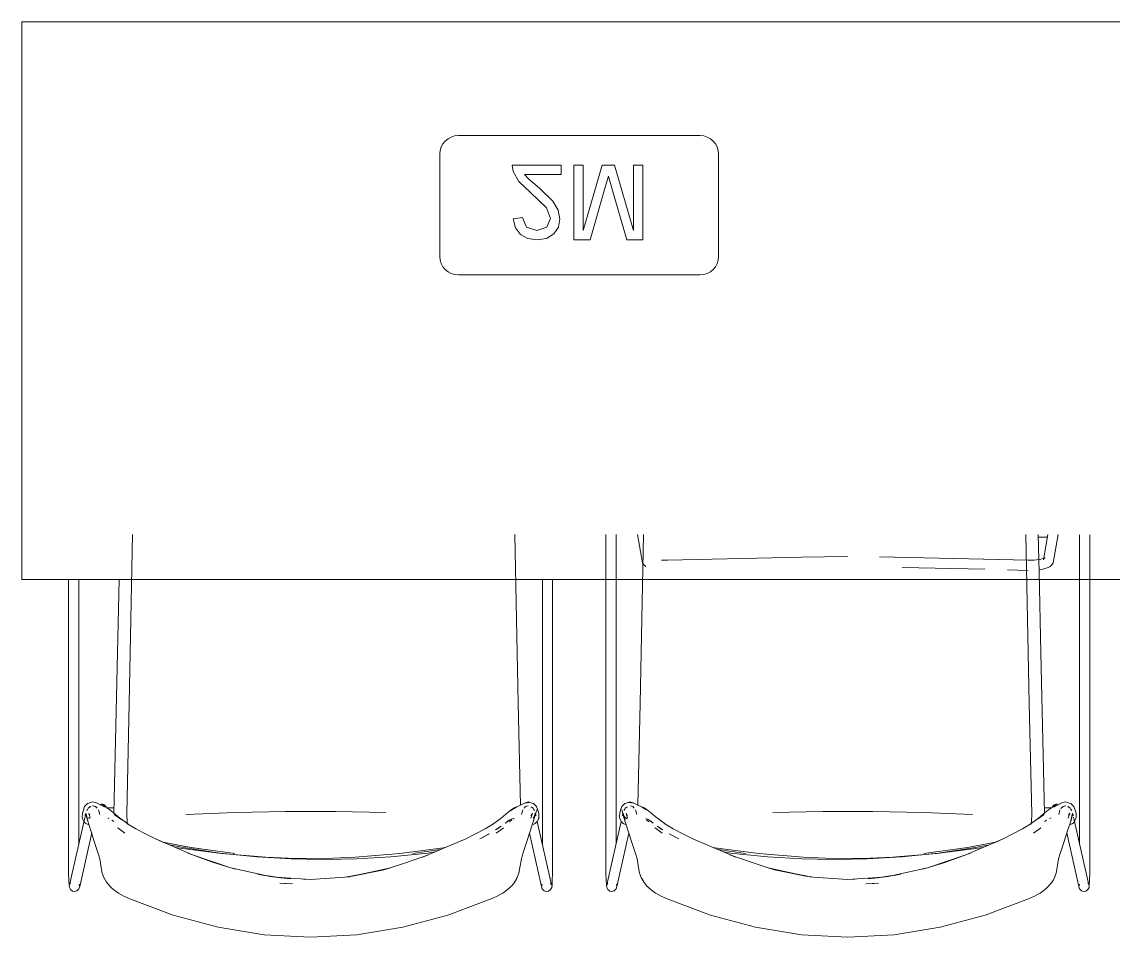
# Model space of a CAD drawing. Header units: millimetres. Extents: x 155927 to 326028, y -36033 to 97293.
# Drawn here: x 202401 to 203576, y 21746 to 22731 of the extents above; entities that cross this region are included whole.
import ezdxf

# ---------------------------------------------------------------- set-up
doc = ezdxf.new("R2010")
doc.units = ezdxf.units.MM
doc.header["$MEASUREMENT"] = 0
doc.layers.add('G-IMPT', color=8, linetype='CONTINUOUS', lineweight=9)
doc.layers.add('I-FURN', color=8, linetype='CONTINUOUS', lineweight=9)

msp = doc.modelspace()

# ---------------------------------------------------------------- linework, layer by layer
at = {"layer": 'G-IMPT'}
for p, q in [((202520.7, 22179.6), (202517, 21997.6)), ((202935.9, 21997.6), (202932.3, 22179.4)), ((203030.2, 22179.4), (203030.2, 21820.7)), ((203041.1, 21846.4), (203041.1, 22179.4)), ((203064.3, 22179.4), (203069.6, 22149.1)), ((203066.9, 21997.6), (203070.6, 22179.4)), ((203482.2, 22179.6), (203485.8, 21997.6)), ((203495.6, 22179.6), (203496.5, 22138.8)), ((203501.2, 22152.3), (203505.9, 22179.6)), ((203511.7, 22149.1), (203517, 22179.6)), ((203540.1, 22179.3), (203540.1, 21845.8)), ((203551, 22179.3), (203551, 21820.7)), ((203505.4, 22176.7), (203495.4, 22176.7)), ((203096.3, 22151.8), (203240.6, 22155.1)), ((203240.6, 22155.1), (203265.5, 22155.5)), ((203265.5, 22155.5), (203290.6, 22155.7)), ((203340.6, 22155.1), (203324.8, 22155.4)), ((203484.9, 22151.8), (203340.7, 22155)), ((203484.6, 22151.7), (203340.7, 22155)), ((203071, 22147), (203069.6, 22149.1)), ((203073, 22145), (203071, 22147)), ((203096.3, 22151.8), (203089.9, 22152)), ((203438, 22142), (203349.1, 22144)), ((203484.9, 22151.8), (203491.3, 22152)), ((203491.3, 22152), (203498.2, 22152.9)), ((203498.2, 22152.9), (203502.8, 22154.4)), ((203500.6, 22142.2), (203506.1, 22144)), ((203502.8, 22154.4), (203500.9, 22153)), ((203502.1, 22154.3), (203500.9, 22153)), ((203501.2, 22152.3), (203502.1, 22154.3)), ((203506.1, 22144), (203508.2, 22145)), ((203510.2, 22147), (203508.2, 22145)), ((203511.7, 22149.1), (203510.2, 22147)), ((202451.9, 22131.2), (202451.9, 21820.7)), ((202462.7, 22131.2), (202462.7, 21845.8)), ((202506.2, 22131.2), (202504.5, 22052.2)), ((202961.8, 21845.8), (202961.8, 22131.2)), ((202972.7, 22131.2), (202972.7, 21820.7)), ((203484.5, 22140.9), (203462.4, 22141.5)), ((203496.4, 22141.7), (203500.6, 22142.2)), ((203496.5, 22138.8), (203498.3, 22052.2)), ((202500.7, 21879.3), (202504.5, 22052.2)), ((203502.2, 21879.3), (203498.3, 22052.2)), ((202514.4, 21878.8), (202517, 21997.6)), ((202938.4, 21888.2), (202935.9, 21997.6)), ((203064.5, 21888.2), (203066.9, 21997.6)), ((203488.5, 21878.8), (203485.8, 21997.6)), ((202469.1, 21886.9), (202467.7, 21882.7)), ((202469.1, 21886.9), (202472.3, 21890)), ((202472.3, 21890), (202473.6, 21890.5)), ((202475.1, 21886.7), (202472.4, 21884.5)), ((202473.6, 21890.5), (202477.8, 21891.7)), ((202474, 21885.7), (202475.6, 21886.9)), ((202474, 21885.7), (202474.6, 21886.1)), ((202475.6, 21886.9), (202474.6, 21886.1)), ((202477.6, 21887.4), (202478.2, 21887.3)), ((202481.9, 21890.8), (202477.8, 21891.7)), ((202480.1, 21886.9), (202478.2, 21887.3)), ((202480.7, 21886.6), (202480.1, 21886.9)), ((202480.7, 21886.6), (202482.5, 21884.9)), ((202481.9, 21890.8), (202490.3, 21886.4)), ((202493.2, 21885.2), (202488.4, 21887.4)), ((202488.4, 21887.4), (202490.3, 21886.4)), ((202500.9, 21885.7), (202492.8, 21885.4)), ((202493.2, 21885.2), (202496.3, 21883.3)), ((202493.5, 21885), (202500.9, 21885.3)), ((202493.6, 21885), (202499.8, 21885.3)), ((202925.9, 21881.2), (202934.2, 21886)), ((202931.4, 21885.2), (202928.3, 21883.3)), ((202929.5, 21883.5), (202934.2, 21886)), ((202931.4, 21885.2), (202937.5, 21887.7)), ((202943.4, 21890.7), (202937.5, 21887.7)), ((202943.8, 21886.6), (202942.2, 21885.1)), ((202946.7, 21891.7), (202943, 21890.4)), ((202948.1, 21891.2), (202943, 21890.4)), ((202948.1, 21891.2), (202943.4, 21890.7)), ((202943.8, 21886.6), (202944.8, 21887.1)), ((202946.4, 21887.3), (202944.8, 21887.1)), ((202946.7, 21891.7), (202950.9, 21890.5)), ((202949.9, 21886.5), (202952.2, 21884.5)), ((202950.9, 21890.5), (202952.3, 21890)), ((202952.3, 21890), (202955.5, 21886.9)), ((202956.9, 21882.7), (202955.5, 21886.9)), ((203046, 21882.7), (203047.4, 21886.9)), ((203050.6, 21890), (203047.4, 21886.9)), ((203052, 21890.5), (203050.6, 21890)), ((203053, 21886.5), (203050.7, 21884.5)), ((203056.2, 21891.7), (203052, 21890.5)), ((203054.8, 21891.2), (203059.8, 21890.4)), ((203054.8, 21891.2), (203059.4, 21890.7)), ((203056.2, 21891.7), (203059.8, 21890.4)), ((203056.5, 21887.3), (203058.1, 21887.1)), ((203059, 21886.6), (203058.1, 21887.1)), ((203059, 21886.6), (203060.7, 21885.1)), ((203059.4, 21890.7), (203065.4, 21887.7)), ((203071.5, 21885.2), (203065.4, 21887.7)), ((203073.3, 21883.5), (203068.7, 21886)), ((203071.3, 21884.5), (203068.7, 21886)), ((203071.5, 21885.2), (203074.6, 21883.3)), ((203502, 21885.7), (203510.1, 21885.4)), ((203509.3, 21885), (203502, 21885.3)), ((203509.3, 21885), (203503.1, 21885.3)), ((203509.7, 21885.2), (203506.6, 21883.3)), ((203509.7, 21885.2), (203514.5, 21887.4)), ((203521, 21890.8), (203512.5, 21886.4)), ((203514.5, 21887.4), (203512.5, 21886.4)), ((203519.9, 21884.3), (203520.3, 21884.9)), ((203522.2, 21886.6), (203520.3, 21884.9)), ((203521, 21890.8), (203525, 21891.7)), ((203522.2, 21886.6), (203522.7, 21886.9)), ((203522.7, 21886.9), (203524.7, 21887.3)), ((203525.3, 21887.4), (203524.7, 21887.3)), ((203529.3, 21890.5), (203525, 21891.7)), ((203528.8, 21885.7), (203527.2, 21886.9)), ((203527.2, 21886.9), (203528.3, 21886.1)), ((203527.8, 21886.7), (203530.4, 21884.5)), ((203528.8, 21885.7), (203528.3, 21886.1)), ((203530.6, 21890), (203529.3, 21890.5)), ((203533.8, 21886.9), (203530.6, 21890)), ((203533.8, 21886.9), (203535.2, 21882.7)), ((202469.5, 21875.9), (202452.9, 21802.3)), ((202466.7, 21879.4), (202466.5, 21875.4)), ((202466.8, 21873.7), (202466.5, 21875.4)), ((202466.7, 21879.4), (202467.7, 21882.7)), ((202466.8, 21873.7), (202466.8, 21873.4)), ((202466.8, 21873.4), (202468.2, 21870.5)), ((202470.1, 21878.7), (202469.7, 21876.7)), ((202471.3, 21875.1), (202469.7, 21878.3)), ((202471, 21876.2), (202469.7, 21878.3)), ((202472.1, 21872.2), (202470.3, 21879.7)), ((202470.3, 21879.7), (202472.4, 21871.6)), ((202471.3, 21875.1), (202470.5, 21877.4)), ((202470.5, 21877.4), (202472.4, 21871.6)), ((202471, 21876.2), (202471.4, 21875.9)), ((202471.3, 21882.2), (202472.1, 21883.9)), ((202471.7, 21882.7), (202472.1, 21883.9)), ((202474.3, 21873.8), (202472.9, 21874.6)), ((202473.5, 21879.7), (202474.5, 21877.6)), ((202473.5, 21879.7), (202475.1, 21874.1)), ((202474.8, 21877.3), (202473.7, 21878.4)), ((202473.7, 21878.4), (202474.5, 21877.6)), ((202474.8, 21877.3), (202474.1, 21877.9)), ((202483.9, 21883), (202485.3, 21878.2)), ((202495.3, 21873.8), (202493.9, 21874.4)), ((202496.3, 21883.3), (202501.7, 21879)), ((202500.9, 21878.1), (202508.6, 21873)), ((202500.9, 21878.1), (202509.1, 21872.5)), ((202504.9, 21876), (202501.7, 21879)), ((202504.9, 21876), (202509.1, 21872.5)), ((202508.6, 21873), (202516, 21867.6)), ((202514.8, 21870.4), (202514.4, 21878.8)), ((202578.1, 21878.3), (202631.3, 21880.4)), ((202685.2, 21881.4), (202631.3, 21880.4)), ((202685.2, 21881.4), (202739.3, 21881.4)), ((202793.2, 21880.4), (202739.3, 21881.4)), ((202915.9, 21873), (202908.6, 21867.6)), ((202915.9, 21873), (202919.6, 21876)), ((202922.8, 21879), (202919.6, 21876)), ((202928.3, 21883.3), (202922.8, 21879)), ((202929.5, 21883.5), (202925.9, 21881.2)), ((202929.8, 21874), (202926, 21872.1)), ((202926.6, 21872.4), (202929.8, 21874)), ((202930.2, 21873.2), (202931.4, 21873.9)), ((202940.6, 21883.1), (202939.3, 21878.2)), ((202950.8, 21878.4), (202949.3, 21876.9)), ((202949.3, 21876.9), (202950.4, 21877.8)), ((202951, 21879.6), (202949.5, 21874.1)), ((202951, 21879.6), (202949.8, 21877.2)), ((202950.8, 21878.4), (202949.8, 21877.2)), ((202954, 21877.4), (202951.5, 21869.1)), ((202953.5, 21876.2), (202951.7, 21874.6)), ((202954.2, 21879.7), (202952.1, 21871.6)), ((202952.1, 21871.6), (202952.5, 21872.8)), ((202952.9, 21882.7), (202952.4, 21883.9)), ((202952.4, 21883.9), (202953.2, 21882.3)), ((202954.2, 21879.7), (202952.5, 21872.8)), ((202955.7, 21883), (202953.3, 21875.1)), ((202954.8, 21878.3), (202953.3, 21875.1)), ((202954.8, 21878.3), (202953.5, 21876.2)), ((202955.7, 21883), (202954, 21877.4)), ((202954.8, 21876.7), (202954.4, 21878.6)), ((202957.8, 21873.7), (202956.1, 21870.3)), ((202956.1, 21870.3), (202957.7, 21873.4)), ((202957.8, 21873.7), (202956.3, 21870.5)), ((202956.9, 21882.7), (202957.8, 21879.4)), ((202957.8, 21873.7), (202957.7, 21873.4)), ((202957.8, 21879.4), (202958, 21876.7)), ((202957.8, 21873.7), (202958.1, 21875.4)), ((202958, 21876.7), (202958.1, 21875.4)), ((203044.9, 21876.7), (203044.8, 21875.4)), ((203045.1, 21873.7), (203044.8, 21875.4)), ((203045, 21879.4), (203044.9, 21876.7)), ((203046, 21882.7), (203045, 21879.4)), ((203045.1, 21873.7), (203046.8, 21870.3)), ((203045.1, 21873.7), (203045.2, 21873.4)), ((203045.1, 21873.7), (203046.6, 21870.5)), ((203046.8, 21870.3), (203045.2, 21873.4)), ((203047.2, 21883), (203048.8, 21877.4)), ((203047.2, 21883), (203049.6, 21875.1)), ((203048, 21876.7), (203048.5, 21878.6)), ((203048.1, 21878.3), (203049.4, 21876.2)), ((203048.1, 21878.3), (203049.6, 21875.1)), ((203048.7, 21879.7), (203050.8, 21871.6)), ((203048.7, 21879.7), (203050.4, 21872.8)), ((203048.8, 21877.4), (203051.4, 21869.1)), ((203049.4, 21876.2), (203051.2, 21874.6)), ((203050.5, 21883.9), (203049.7, 21882.3)), ((203050, 21882.7), (203050.5, 21883.9)), ((203050.8, 21871.6), (203050.4, 21872.8)), ((203053, 21873.6), (203051.2, 21874.6)), ((203051.9, 21879.6), (203053.1, 21877.2)), ((203051.9, 21879.6), (203053.4, 21874.1)), ((203052.1, 21878.4), (203053.1, 21877.2)), ((203052.1, 21878.4), (203053.5, 21876.9)), ((203053.5, 21876.9), (203052.5, 21877.8)), ((203062.2, 21883.1), (203063.6, 21878.2)), ((203077, 21881.2), (203071.6, 21884.3)), ((203076.3, 21872.4), (203073.1, 21874)), ((203073.1, 21874), (203076.8, 21872.1)), ((203073.3, 21883.5), (203077, 21881.2)), ((203074.6, 21883.3), (203080, 21879)), ((203080, 21879), (203083.2, 21876)), ((203087, 21873), (203083.2, 21876)), ((203087, 21873), (203094.3, 21867.6)), ((203209.7, 21880.4), (203263.6, 21881.4)), ((203317.6, 21881.4), (203263.6, 21881.4)), ((203317.6, 21881.4), (203371.6, 21880.4)), ((203424.8, 21878.3), (203371.6, 21880.4)), ((203494.2, 21873), (203486.9, 21867.6)), ((203488.1, 21870.4), (203488.5, 21878.8)), ((203502, 21878.1), (203493.8, 21872.5)), ((203498, 21876), (203493.8, 21872.5)), ((203502, 21878.1), (203494.2, 21873)), ((203498, 21876), (203501.2, 21879)), ((203506.6, 21883.3), (203501.2, 21879)), ((203507.6, 21873.8), (203509.5, 21874.6)), ((203518.9, 21883), (203517.6, 21878.2)), ((203529.4, 21879.7), (203527.8, 21874.1)), ((203528.1, 21877.3), (203529.1, 21878.4)), ((203528.1, 21877.3), (203528.8, 21877.9)), ((203529.4, 21879.7), (203528.4, 21877.6)), ((203529.1, 21878.4), (203528.4, 21877.6)), ((203532.5, 21879.7), (203530.5, 21871.6)), ((203532.4, 21877.4), (203530.5, 21871.6)), ((203531.2, 21882.7), (203530.7, 21883.9)), ((203531.5, 21882.2), (203530.7, 21883.9)), ((203530.8, 21872.2), (203532.5, 21879.7)), ((203531.6, 21875.1), (203533.1, 21878.3)), ((203531.6, 21875.1), (203532.4, 21877.4)), ((203531.8, 21876.2), (203533.1, 21878.3)), ((203532.7, 21878.7), (203533.2, 21876.7)), ((203533.5, 21875.3), (203549.9, 21802.3)), ((203536.1, 21873.4), (203534.6, 21870.5)), ((203536.2, 21879.4), (203535.2, 21882.7)), ((203536.1, 21873.7), (203536.4, 21875.4)), ((203536.1, 21873.7), (203536.1, 21873.4)), ((203536.2, 21879.4), (203536.4, 21875.4)), ((202468.4, 21870.3), (202468.2, 21870.5)), ((202468.4, 21870.3), (202470.3, 21868.4)), ((202472.8, 21867.2), (202470.3, 21868.4)), ((202470.5, 21868.3), (202470.3, 21868.4)), ((202472.9, 21867.2), (202470.3, 21868.4)), ((202470.5, 21868.3), (202472.9, 21867.2)), ((202472.1, 21872.2), (202475.9, 21860.5)), ((202472.8, 21867.2), (202472.9, 21867.2)), ((202498.5, 21872.1), (202500.1, 21871)), ((202500.7, 21870.7), (202500.1, 21871)), ((202504.6, 21863.7), (202505.1, 21863.3)), ((202505.1, 21863.3), (202512.4, 21858)), ((202515.5, 21867.5), (202514.8, 21870.4)), ((202524.2, 21862.7), (202515.2, 21868.1)), ((202516, 21867.6), (202515.2, 21868.1)), ((202534.6, 21857.2), (202524.2, 21862.7)), ((202889.9, 21857.2), (202900.3, 21862.7)), ((202909.3, 21868.1), (202900.3, 21862.7)), ((202909.3, 21868.1), (202908.6, 21867.6)), ((202917.5, 21865.5), (202911.5, 21861.5)), ((202911.5, 21861.5), (202913.5, 21862.8)), ((202912.2, 21858), (202919.5, 21863.3)), ((202917.5, 21865.5), (202913.5, 21862.8)), ((202920, 21863.7), (202919.5, 21863.3)), ((202924.8, 21870.8), (202921.7, 21868.7)), ((202922.3, 21869.1), (202921.7, 21868.7)), ((202922.3, 21869.1), (202924.8, 21870.8)), ((202926.6, 21872.4), (202923.9, 21870.7)), ((202924.4, 21871), (202923.9, 21870.7)), ((202926.6, 21872.4), (202924.4, 21871)), ((202926.6, 21872.4), (202926, 21872.1)), ((202929, 21872.3), (202926.5, 21870.2)), ((202944.7, 21848), (202951.5, 21869.1)), ((202951.8, 21867.2), (202951.7, 21867.2)), ((202951.8, 21867.2), (202954, 21868.3)), ((202954, 21868.3), (202954.2, 21868.4)), ((202956.3, 21870.5), (202954.2, 21868.4)), ((202954.5, 21868.7), (202956.3, 21870.5)), ((202954.5, 21868.7), (202956.1, 21870.3)), ((202956.1, 21870.3), (202956.3, 21870.5)), ((202971.6, 21802.3), (202956.2, 21870.5)), ((203031.3, 21802.3), (203046.6, 21870.5)), ((203048.4, 21868.7), (203046.6, 21870.5)), ((203046.8, 21870.3), (203046.6, 21870.5)), ((203046.6, 21870.5), (203048.7, 21868.4)), ((203048.4, 21868.7), (203046.8, 21870.3)), ((203048.9, 21868.3), (203048.7, 21868.4)), ((203051.1, 21867.2), (203048.9, 21868.3)), ((203051.1, 21867.2), (203051.2, 21867.2)), ((203058.2, 21848), (203051.4, 21869.1)), ((203073.9, 21872.3), (203076.4, 21870.2)), ((203076.3, 21872.4), (203076.8, 21872.1)), ((203076.3, 21872.4), (203078.4, 21871)), ((203076.3, 21872.4), (203079, 21870.7)), ((203080.6, 21869.1), (203078.1, 21870.8)), ((203078.1, 21870.8), (203081.2, 21868.7)), ((203078.4, 21871), (203079, 21870.7)), ((203080.6, 21869.1), (203081.2, 21868.7)), ((203082.9, 21863.7), (203083.4, 21863.3)), ((203090.7, 21858), (203083.4, 21863.3)), ((203085.4, 21865.5), (203091.3, 21861.5)), ((203085.4, 21865.5), (203089.4, 21862.8)), ((203091.3, 21861.5), (203089.4, 21862.8)), ((203093.6, 21868.1), (203094.3, 21867.6)), ((203093.6, 21868.1), (203102.5, 21862.7)), ((203113, 21857.2), (203102.5, 21862.7)), ((203468.2, 21857.2), (203478.7, 21862.7)), ((203478.7, 21862.7), (203487.6, 21868.1)), ((203486.9, 21867.6), (203487.6, 21868.1)), ((203487.4, 21867.5), (203488.1, 21870.4)), ((203497.8, 21863.3), (203490.5, 21858)), ((203498.3, 21863.7), (203497.8, 21863.3)), ((203502.2, 21870.7), (203502.8, 21871)), ((203504.4, 21872.1), (203502.8, 21871)), ((203530.8, 21872.2), (203527, 21860.5)), ((203530, 21867.2), (203532.6, 21868.4)), ((203532.4, 21868.3), (203530, 21867.2)), ((203530.1, 21867.2), (203530, 21867.2)), ((203530.1, 21867.2), (203532.6, 21868.4)), ((203532.4, 21868.3), (203532.6, 21868.4)), ((203534.4, 21870.3), (203532.6, 21868.4)), ((203534.4, 21870.3), (203534.6, 21870.5)), ((202463.8, 21800.7), (202476.7, 21858.3)), ((202475.9, 21860.5), (202479.8, 21848)), ((202534.6, 21857.2), (202545.2, 21852)), ((202554.6, 21847.8), (202545.2, 21852)), ((202554.6, 21847.8), (202545.2, 21851.9)), ((202585.2, 21834.7), (202545.2, 21851.9)), ((202879.3, 21852), (202832.9, 21832.1)), ((202879.3, 21852), (202889.9, 21857.2)), ((202904.7, 21857.5), (202894.3, 21852)), ((202894.3, 21852), (202903.7, 21857)), ((202904.7, 21857.5), (202903.7, 21857)), ((202947.9, 21858.1), (202960.7, 21800.7)), ((203055, 21858.1), (203042.1, 21800.7)), ((203098.2, 21857.5), (203108.6, 21852)), ((203098.2, 21857.5), (203099.1, 21857)), ((203108.6, 21852), (203099.1, 21857)), ((203123.6, 21852), (203113, 21857.2)), ((203123.6, 21852), (203170, 21832.1)), ((203417.7, 21834.7), (203457.7, 21851.9)), ((203448.3, 21847.8), (203457.6, 21852)), ((203448.3, 21847.8), (203457.7, 21851.9)), ((203468.2, 21857.2), (203457.6, 21852)), ((203527, 21860.5), (203523.1, 21848)), ((203539.1, 21800.7), (203526.2, 21858.3)), ((202479.8, 21848), (202483.7, 21836)), ((202583.6, 21842.6), (202553.3, 21848.4)), ((202553.3, 21848.4), (202583.4, 21842.7)), ((202575.4, 21842.5), (202560.3, 21845.4)), ((202569, 21842.4), (202565.9, 21843)), ((202616.3, 21836), (202569, 21842.4)), ((202575.4, 21842.5), (202614.5, 21836.6)), ((202630.7, 21836.2), (202583.4, 21842.7)), ((202583.6, 21842.6), (202630.7, 21836.2)), ((202808.2, 21836), (202855.5, 21842.4)), ((202851.9, 21840.3), (202822.3, 21836.2)), ((202851.9, 21840.3), (202822.3, 21836.2)), ((202846.1, 21837.8), (202838.5, 21836.6)), ((202855.5, 21842.4), (202858.1, 21842.9)), ((202940.9, 21836), (202944.7, 21848)), ((203062, 21836), (203058.2, 21848)), ((203147.4, 21842.4), (203144.8, 21842.9)), ((203194.7, 21836), (203147.4, 21842.4)), ((203150.9, 21840.3), (203180.6, 21836.2)), ((203151, 21840.3), (203180.6, 21836.2)), ((203156.8, 21837.8), (203164.4, 21836.6)), ((203372.2, 21836.2), (203419.4, 21842.7)), ((203419.3, 21842.6), (203372.2, 21836.2)), ((203386.5, 21836), (203433.8, 21842.4)), ((203427.5, 21842.5), (203388.3, 21836.6)), ((203419.3, 21842.6), (203449.6, 21848.4)), ((203449.6, 21848.4), (203419.4, 21842.7)), ((203427.5, 21842.5), (203442.6, 21845.4)), ((203433.8, 21842.4), (203437, 21843)), ((203523.1, 21848), (203519.2, 21836)), ((202485.4, 21830.4), (202483.7, 21836)), ((202487, 21821.2), (202485.4, 21830.4)), ((202579.4, 21836.9), (202585.2, 21834.7)), ((202579.4, 21836.9), (202585.2, 21834.7)), ((202585.2, 21834.7), (202626.4, 21820.6)), ((202585.2, 21834.7), (202606.7, 21826.7)), ((202585.2, 21834.7), (202606.7, 21826.7)), ((202626.4, 21820.6), (202606.7, 21826.7)), ((202606.7, 21826.7), (202626.4, 21820.7)), ((202614.5, 21836.6), (202654.3, 21832.5)), ((202664.1, 21832.2), (202616.3, 21836)), ((202654.3, 21832.5), (202691.4, 21830.4)), ((202664.1, 21832.2), (202688.2, 21831.2)), ((202688.2, 21831.2), (202712.3, 21830.9)), ((202691.4, 21830.4), (202707.6, 21830.1)), ((202707.6, 21830.1), (202726.5, 21829.7)), ((202712.3, 21830.9), (202736.4, 21831.3)), ((202745.3, 21830.1), (202726.5, 21829.7)), ((202760.4, 21832.2), (202736.4, 21831.3)), ((202745.3, 21830.1), (202761.6, 21830.4)), ((202808.2, 21836), (202760.4, 21832.2)), ((202798.7, 21832.5), (202761.6, 21830.4)), ((202814.3, 21826.1), (202798.1, 21820.9)), ((202798.7, 21832.5), (202838.5, 21836.6)), ((202814.3, 21826.1), (202839.3, 21834.7)), ((202839.3, 21834.7), (202832.9, 21832.1)), ((202939.2, 21830.4), (202937.6, 21821.2)), ((202939.2, 21830.4), (202940.9, 21836)), ((203063.7, 21830.4), (203062, 21836)), ((203063.7, 21830.4), (203065.3, 21821.2)), ((203188.6, 21826.1), (203163.6, 21834.7)), ((203163.6, 21834.7), (203170, 21832.1)), ((203204.2, 21832.5), (203164.4, 21836.6)), ((203188.6, 21826.1), (203204.8, 21820.9)), ((203194.7, 21836), (203242.5, 21832.2)), ((203204.2, 21832.5), (203241.2, 21830.4)), ((203257.5, 21830.1), (203241.2, 21830.4)), ((203242.5, 21832.2), (203266.5, 21831.3)), ((203257.5, 21830.1), (203276.4, 21829.7)), ((203290.6, 21830.9), (203266.5, 21831.3)), ((203295.2, 21830.1), (203276.4, 21829.7)), ((203314.7, 21831.2), (203290.6, 21830.9)), ((203311.5, 21830.4), (203295.2, 21830.1)), ((203348.6, 21832.5), (203311.5, 21830.4)), ((203338.7, 21832.2), (203314.7, 21831.2)), ((203338.7, 21832.2), (203386.5, 21836)), ((203388.3, 21836.6), (203348.6, 21832.5)), ((203417.7, 21834.7), (203376.5, 21820.6)), ((203376.5, 21820.6), (203396.2, 21826.7)), ((203396.2, 21826.7), (203376.5, 21820.7)), ((203417.7, 21834.7), (203396.2, 21826.7)), ((203417.7, 21834.7), (203396.2, 21826.7)), ((203423.4, 21836.9), (203417.7, 21834.7)), ((203423.4, 21836.9), (203417.7, 21834.7)), ((203515.9, 21821.2), (203517.5, 21830.4)), ((203517.5, 21830.4), (203519.2, 21836)), ((202451.9, 21814.5), (202451.9, 21820.7)), ((202451.9, 21814.5), (202452.1, 21807.3)), ((202487, 21821.2), (202488.1, 21815.1)), ((202489.9, 21810.2), (202488.1, 21815.1)), ((202631.6, 21819.2), (202626.4, 21820.7)), ((202668.9, 21811.3), (202626.4, 21820.6)), ((202626.4, 21820.6), (202631.6, 21819.2)), ((202755.6, 21811.7), (202791.1, 21818.7)), ((202798.2, 21820.6), (202755.7, 21811.3)), ((202791.1, 21818.7), (202755.7, 21811.3)), ((202791.1, 21818.7), (202798.1, 21820.9)), ((202798.2, 21820.6), (202791.1, 21818.7)), ((202936.5, 21815.1), (202934.7, 21810.2)), ((202937.6, 21821.2), (202936.5, 21815.1)), ((202972.5, 21807.3), (202972.6, 21814.5)), ((202972.7, 21820.7), (202972.6, 21814.5)), ((203030.2, 21820.7), (203030.2, 21814.5)), ((203030.4, 21807.3), (203030.2, 21814.5)), ((203065.3, 21821.2), (203066.4, 21815.1)), ((203066.4, 21815.1), (203068.2, 21810.2)), ((203204.7, 21820.6), (203211.8, 21818.7)), ((203204.7, 21820.6), (203247.2, 21811.3)), ((203211.8, 21818.7), (203204.8, 21820.9)), ((203247.3, 21811.7), (203211.8, 21818.7)), ((203211.8, 21818.7), (203247.2, 21811.3)), ((203334, 21811.3), (203376.5, 21820.6)), ((203371.3, 21819.2), (203376.5, 21820.7)), ((203376.5, 21820.6), (203371.3, 21819.2)), ((203513, 21810.2), (203514.8, 21815.1)), ((203515.9, 21821.2), (203514.8, 21815.1)), ((203551, 21814.5), (203550.8, 21807.3)), ((203551, 21814.5), (203551, 21820.7)), ((202452.1, 21807.3), (202452.3, 21802)), ((202452.9, 21802.3), (202454, 21804.5)), ((202453.8, 21804.2), (202454, 21804.5)), ((202463.1, 21803.1), (202463.5, 21800.5)), ((202463.2, 21802.8), (202463.5, 21800.5)), ((202489.9, 21810.2), (202491.1, 21807.9)), ((202492.6, 21805.4), (202491.1, 21807.9)), ((202492.9, 21804.9), (202492.6, 21805.4)), ((202492.9, 21804.9), (202494.4, 21803)), ((202494.4, 21803), (202496.6, 21800.5)), ((202655.1, 21813.8), (202662.3, 21812.5)), ((202655.1, 21813.8), (202669.2, 21811.7)), ((202668.9, 21811.3), (202690.5, 21808.9)), ((202668.9, 21811.3), (202680.2, 21810)), ((202669.2, 21811.7), (202680.2, 21810)), ((202712.3, 21808.3), (202675.3, 21810.6)), ((202675.3, 21810.6), (202680.2, 21810)), ((202689.4, 21803.6), (202679.2, 21804.1)), ((202679.2, 21804.1), (202692.8, 21803.4)), ((202690.5, 21808.9), (202680.2, 21810)), ((202712.3, 21808.3), (202704.8, 21808.4)), ((202712.3, 21808.3), (202704.8, 21808.4)), ((202749.2, 21810.8), (202712.3, 21808.3)), ((202749.2, 21810.6), (202755.6, 21811.7)), ((202749.2, 21810.8), (202754.6, 21811.2)), ((202749.2, 21810.6), (202752.7, 21811)), ((202930.2, 21803), (202928.4, 21801.1)), ((202931.7, 21804.9), (202930.2, 21803)), ((202931.7, 21804.9), (202934.7, 21810.2)), ((202934.1, 21809.2), (202931.7, 21804.9)), ((202931.7, 21804.9), (202931.9, 21805.4)), ((202931.9, 21805.4), (202933.5, 21807.9)), ((202933.5, 21807.9), (202934.7, 21810.2)), ((202934.1, 21809.2), (202934.7, 21810.2)), ((202961.5, 21803.1), (202961, 21800.5)), ((202961.3, 21802.8), (202961, 21800.5)), ((202971.6, 21802.3), (202970.6, 21804.4)), ((202970.6, 21804.4), (202970.8, 21804.2)), ((202972.2, 21802), (202972.5, 21807.3)), ((203030.7, 21802), (203030.4, 21807.3)), ((203031.3, 21802.3), (203032.3, 21804.4)), ((203032.3, 21804.4), (203032.1, 21804.2)), ((203041.4, 21803.1), (203041.9, 21800.5)), ((203041.5, 21802.8), (203041.9, 21800.5)), ((203068.8, 21809.2), (203068.2, 21810.2)), ((203071.2, 21804.9), (203068.2, 21810.2)), ((203069.4, 21807.9), (203068.2, 21810.2)), ((203068.8, 21809.2), (203071.2, 21804.9)), ((203070.9, 21805.4), (203069.4, 21807.9)), ((203071.2, 21804.9), (203070.9, 21805.4)), ((203071.2, 21804.9), (203072.7, 21803)), ((203072.7, 21803), (203074.4, 21801.1)), ((203253.7, 21810.6), (203247.3, 21811.7)), ((203253.7, 21810.8), (203249.5, 21811.1)), ((203253.7, 21810.6), (203250.2, 21811)), ((203253.7, 21810.8), (203290.6, 21808.3)), ((203290.6, 21808.3), (203327.6, 21810.6)), ((203290.6, 21808.3), (203298.1, 21808.4)), ((203290.6, 21808.3), (203298.1, 21808.4)), ((203323.7, 21804.1), (203310.1, 21803.4)), ((203334, 21811.3), (203312.4, 21808.9)), ((203312.4, 21808.9), (203322.6, 21810)), ((203314.2, 21803.6), (203323.7, 21804.1)), ((203333.7, 21811.7), (203322.6, 21810)), ((203334, 21811.3), (203322.6, 21810)), ((203327.6, 21810.6), (203322.6, 21810)), ((203347.8, 21813.8), (203333.7, 21811.7)), ((203347.8, 21813.8), (203340.6, 21812.5)), ((203508.5, 21803), (203506.3, 21800.5)), ((203510, 21804.9), (203508.5, 21803)), ((203510, 21804.9), (203510.3, 21805.4)), ((203510.3, 21805.4), (203511.8, 21807.9)), ((203513, 21810.2), (203511.8, 21807.9)), ((203539.8, 21803.1), (203539.3, 21800.5)), ((203539.7, 21802.8), (203539.3, 21800.5)), ((203549.9, 21802.3), (203548.9, 21804.5)), ((203549.1, 21804.2), (203548.9, 21804.5)), ((203550.8, 21807.3), (203550.5, 21802)), ((202452.3, 21802), (202452.7, 21799.6)), ((202452.7, 21799.6), (202453.9, 21797.3)), ((202453.9, 21797.3), (202456, 21795.8)), ((202458.7, 21795.4), (202456, 21795.8)), ((202458.7, 21795.4), (202460.8, 21796.1)), ((202461.2, 21796.5), (202460.8, 21796.1)), ((202461.2, 21796.5), (202463, 21798.2)), ((202463, 21798.2), (202462.7, 21797.9)), ((202463.8, 21800.7), (202463, 21798.2)), ((202496.6, 21800.5), (202498.4, 21798.7)), ((202500.5, 21797), (202498.4, 21798.7)), ((202505.4, 21793.6), (202500.5, 21797)), ((202505.4, 21793.6), (202505.7, 21793.4)), ((202511.3, 21790.2), (202505.7, 21793.4)), ((202918.8, 21793.4), (202913.2, 21790.2)), ((202918.8, 21793.4), (202919.1, 21793.6)), ((202924, 21797), (202919.1, 21793.6)), ((202924, 21797), (202926.1, 21798.7)), ((202927.9, 21800.5), (202926.1, 21798.7)), ((202927.9, 21800.5), (202928.4, 21801.1)), ((202960.7, 21800.7), (202961.6, 21798.2)), ((202961.6, 21798.2), (202961.9, 21797.9)), ((202963.7, 21796.1), (202961.9, 21797.9)), ((202963.7, 21796.1), (202965.8, 21795.4)), ((202968.5, 21795.8), (202965.8, 21795.4)), ((202970.7, 21797.3), (202968.5, 21795.8)), ((202971.9, 21799.6), (202970.7, 21797.3)), ((202971.9, 21799.6), (202972.2, 21802)), ((203031, 21799.6), (203030.7, 21802)), ((203031, 21799.6), (203032.2, 21797.3)), ((203032.2, 21797.3), (203034.4, 21795.8)), ((203034.4, 21795.8), (203037, 21795.4)), ((203039.2, 21796.1), (203037, 21795.4)), ((203039.2, 21796.1), (203041, 21797.9)), ((203041.3, 21798.2), (203041, 21797.9)), ((203042.1, 21800.7), (203041.3, 21798.2)), ((203074.9, 21800.5), (203074.4, 21801.1)), ((203074.9, 21800.5), (203076.8, 21798.7)), ((203078.9, 21797), (203076.8, 21798.7)), ((203078.9, 21797), (203083.7, 21793.6)), ((203084, 21793.4), (203083.7, 21793.6)), ((203084, 21793.4), (203089.6, 21790.2)), ((203491.6, 21790.2), (203497.2, 21793.4)), ((203497.5, 21793.6), (203497.2, 21793.4)), ((203497.5, 21793.6), (203502.4, 21797)), ((203502.4, 21797), (203504.4, 21798.7)), ((203506.3, 21800.5), (203504.4, 21798.7)), ((203539.1, 21800.7), (203539.9, 21798.2)), ((203541.7, 21796.5), (203539.9, 21798.2)), ((203539.9, 21798.2), (203540.2, 21797.9)), ((203541.7, 21796.5), (203542, 21796.1)), ((203544.2, 21795.4), (203542, 21796.1)), ((203544.2, 21795.4), (203546.8, 21795.8)), ((203549, 21797.3), (203546.8, 21795.8)), ((203550.2, 21799.6), (203549, 21797.3)), ((203550.5, 21802), (203550.2, 21799.6)), ((202517.7, 21787.4), (202511.3, 21790.2)), ((202564.5, 21769.8), (202517.7, 21787.4)), ((202860, 21769.8), (202906.7, 21787.3)), ((202906.7, 21787.3), (202913.2, 21790.2)), ((203096.1, 21787.3), (203089.6, 21790.2)), ((203142.9, 21769.8), (203096.1, 21787.3)), ((203438.3, 21769.8), (203485.2, 21787.4)), ((203485.2, 21787.4), (203491.6, 21790.2)), ((202613, 21756.8), (202564.5, 21769.8)), ((202860, 21769.8), (202811.6, 21756.8)), ((203142.9, 21769.8), (203191.3, 21756.8)), ((203389.9, 21756.8), (203438.3, 21769.8)), ((202613, 21756.8), (202662.4, 21748.7)), ((202811.6, 21756.8), (202762.2, 21748.7)), ((203191.3, 21756.8), (203240.7, 21748.7)), ((203389.9, 21756.8), (203340.5, 21748.7)), ((202712.3, 21746.1), (202662.4, 21748.7)), ((202712.3, 21746.1), (202762.2, 21748.7)), ((203290.6, 21746.1), (203240.7, 21748.7)), ((203290.6, 21746.1), (203340.5, 21748.7))]:
    msp.add_line(p, q, dxfattribs=at)
at = {"layer": 'I-FURN'}
for p, q in [((203601.6, 22731.2), (202401.5, 22731.2)), ((202401.5, 22731.2), (202401.5, 22131.2)), ((203131.4, 22608.8), (202871.4, 22608.8)), ((202851.4, 22588.8), (202851.4, 22478.8)), ((203151.4, 22478.8), (203151.4, 22588.8)), ((202982, 22577), (202929.2, 22577)), ((202929.2, 22577), (202930.3, 22570)), ((202930.3, 22570), (202936.4, 22559.4)), ((202947.1, 22561.8), (202942.5, 22566.9)), ((202942.5, 22566.9), (202982, 22566.9)), ((202982, 22566.9), (202982, 22577)), ((202995.8, 22577), (202995.8, 22496.6)), ((203005.8, 22577), (202995.8, 22577)), ((203026, 22577), (203005.8, 22506.6)), ((203005.8, 22506.6), (203005.8, 22577)), ((203039.6, 22577), (203026, 22577)), ((203059.8, 22506.6), (203039.6, 22577)), ((203069.9, 22577), (203059.8, 22577)), ((203059.8, 22577), (203059.8, 22506.6)), ((203069.9, 22496.6), (203069.9, 22577)), ((202936.4, 22559.4), (202949, 22547.7)), ((202958.6, 22552.1), (202947.1, 22561.8)), ((203029.5, 22553.2), (203032.8, 22565.1)), ((203032.8, 22565.1), (203036.4, 22552.3)), ((202949, 22547.7), (202966.3, 22531)), ((202973, 22538.4), (202958.6, 22552.1)), ((203013.1, 22496.6), (203029.5, 22553.2)), ((203036.4, 22552.3), (203052.6, 22496.6)), ((202966.3, 22531), (202970.7, 22519.6)), ((202978.9, 22528.5), (202973, 22538.4)), ((202940.5, 22520.5), (202930.5, 22519.2)), ((202930.5, 22519.2), (202932.9, 22509.5)), ((202944.8, 22510.3), (202940.5, 22520.5)), ((202970.7, 22519.6), (202966.6, 22510.4)), ((202980.7, 22519), (202978.9, 22528.5)), ((202979.1, 22510.2), (202980.7, 22519)), ((202932.9, 22509.5), (202938.2, 22502.4)), ((202955.9, 22506.6), (202944.8, 22510.3)), ((202966.6, 22510.4), (202955.9, 22506.6)), ((202974.1, 22503), (202979.1, 22510.2)), ((202938.2, 22502.4), (202946, 22498)), ((202946, 22498), (202956.1, 22496.6)), ((202956.1, 22496.6), (202966.3, 22498.2)), ((202966.3, 22498.2), (202974.1, 22503)), ((202995.8, 22496.6), (203013.1, 22496.6)), ((203052.6, 22496.6), (203069.9, 22496.6)), ((202871.4, 22458.8), (203131.4, 22458.8)), ((202401.5, 22131.2), (203601.6, 22131.2)), ((202485.5, 21888.7), (202487, 21889.2)), ((202487, 21889.2), (202488.2, 21889.2)), ((202492.1, 21886.7), (202487, 21889.2)), ((202487, 21889.2), (202491.3, 21887.6)), ((202487, 21889.2), (202489.3, 21888.9)), ((202487, 21889.2), (202490.3, 21888.4)), ((202488.2, 21889.2), (202489.3, 21888.9)), ((202492.1, 21886.7), (202488.3, 21887.4)), ((202489.3, 21888.9), (202490.3, 21888.4)), ((202492.1, 21886.7), (202489.5, 21886.9)), ((202492.1, 21886.7), (202490, 21886.7)), ((202491.3, 21887.6), (202490.3, 21888.4)), ((202492.1, 21886.7), (202490.4, 21886.5)), ((202492.1, 21886.7), (202490.6, 21886.4)), ((202492.1, 21886.7), (202491.3, 21887.6)), ((202492.1, 21886.7), (202492.3, 21885.5)), ((203510.8, 21886.7), (203510.6, 21885.5)), ((203510.8, 21886.7), (203515.9, 21889.2)), ((203510.8, 21886.7), (203511.6, 21887.6)), ((203510.8, 21886.7), (203514.6, 21887.4)), ((203510.8, 21886.7), (203513.4, 21886.9)), ((203510.8, 21886.7), (203512.2, 21886.4)), ((203510.8, 21886.7), (203512.9, 21886.7)), ((203510.8, 21886.7), (203512.5, 21886.5)), ((203515.9, 21889.2), (203511.6, 21887.6)), ((203511.6, 21887.6), (203512.5, 21888.4)), ((203515.9, 21889.2), (203512.5, 21888.4)), ((203513.6, 21888.9), (203512.5, 21888.4)), ((203514.7, 21889.2), (203513.6, 21888.9)), ((203515.9, 21889.2), (203513.6, 21888.9)), ((203515.9, 21889.2), (203514.7, 21889.2)), ((203517.4, 21888.7), (203515.9, 21889.2))]:
    msp.add_line(p, q, dxfattribs=at)
for centre, start, end in [((202871.4, 22588.8), 90, 180), ((203131.4, 22588.8), 0, 90), ((202871.4, 22478.8), 180, 270), ((203131.4, 22478.8), 270, 0)]:
    msp.add_arc(centre, 20, start, end, dxfattribs=at)

doc.saveas('drawing.dxf')
